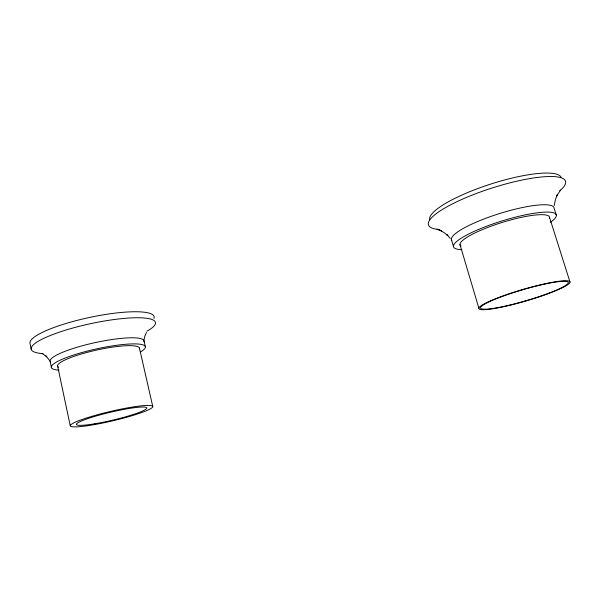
<?xml version="1.0" encoding="UTF-8"?>
<svg xmlns="http://www.w3.org/2000/svg" width="600" height="600" viewBox="0 0 600 600"><rect width="100%" height="100%" fill="white"/><g stroke="black" fill="none" stroke-linecap="round" stroke-linejoin="round"><path stroke-width="0.9" d="M554.197 205.627L555.48 199.35L557.415 194.558L556.523 196.245L560.558 190.11M144.045 339.945L144.773 336.337L146.468 332.452M437.377 229.35L439.59 229.92L437.085 229.245L441.525 230.955L439.763 230.1L444.022 232.553L447.855 235.627L446.865 234.69L450.263 238.388M42.188 353.535L46.815 356.73L45.945 355.957L49.552 360.36M556.357 215.355L554.092 208.23A53.722 10.703 -17.4 0 0 499.192 213.675A53.722 10.703 -17.4 0 0 451.74 240.42M549.57 217.478L570 282.075A47.445 5.947 -16.3 0 1 501.638 307.125A47.445 5.947 -16.3 0 1 501.683 296.377A47.445 5.947 -16.3 0 1 570 282.075M459.967 244.5L478.882 308.243M451.365 239.37L453.435 246.39M144.038 340.905L145.387 346.815M139.447 348.165L152.775 406.53A42.375 4.822 -13.2 0 1 91.523 425.107A42.375 4.822 -13.2 0 1 90.233 416.835A42.375 4.822 -13.2 0 1 152.775 406.53M57.6 365.985L70.238 425.722M50.108 361.215L51.383 367.282M31.223 349.192L30 343.298A63.457 12.81 -12.1 0 1 93.142 316.71A63.457 12.81 -12.1 0 1 153.975 318.397M43.133 353.685A63.532 12.45 -12.1 0 1 50.198 335.558A63.532 12.45 -12.1 0 1 131.85 317.873A63.532 12.45 -12.1 0 1 146.887 331.215M59.04 370.147A48.113 8.385 -12.4 0 1 95.475 349.118A48.113 8.385 -12.4 0 1 140.625 351.825M58.53 367.252A41.888 7.298 -12.4 0 1 95.475 350.332A41.888 7.298 -12.4 0 1 139.38 348.907M50.453 362.025A48.052 8.67 -12.3 0 1 95.805 342.472A48.052 8.67 -12.3 0 1 143.94 341.79M461.812 249.623A53.797 10.328 -17.3 0 1 469.875 233.4A53.797 10.328 -17.3 0 1 536.153 212.955A53.797 10.328 -17.3 0 1 550.47 222.27M438.442 229.425A71.903 15.832 -17.7 0 1 492.3 187.935A71.903 15.832 -17.7 0 1 559.793 190.778M461.01 246.112A46.838 8.985 -17.3 0 1 501.84 222.54A46.838 8.985 -17.3 0 1 549.42 218.513M429.668 219.428A69.06 15.518 -17.8 0 1 490.403 184.178A69.06 15.518 -17.8 0 1 561.06 177.142M94.8 423.78A36.082 4.103 -13.2 0 0 146.76 407.963A36.082 4.103 -13.2 0 0 93.323 416.82A36.082 4.103 -13.2 0 0 94.8 423.78M502.515 306.697A45.682 5.73 -16.3 0 0 568.275 282.577A45.682 5.73 -16.3 0 0 502.433 296.385A45.682 5.73 -16.3 0 0 502.515 306.697"/></g></svg>
